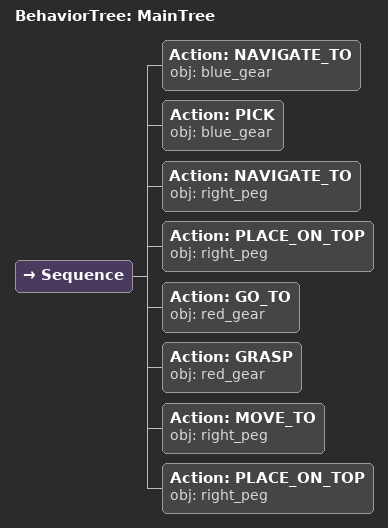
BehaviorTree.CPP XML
<root main_tree_to_execute="MainTree">
  <BehaviorTree ID="MainTree">
    <Sequence>
      <!-- Navigate to blue_gear -->
      <Action ID="NAVIGATE_TO" obj="blue_gear" />
      <!-- Pick blue_gear -->
      <Action ID="PICK" obj="blue_gear" />
      <!-- Navigate to right_peg -->
      <Action ID="NAVIGATE_TO" obj="right_peg" />
      <!-- Place on right_peg -->
      <Action ID="PLACE_ON_TOP" obj="right_peg" />
      <!-- Go to red_gear -->
      <Action ID="GO_TO" obj="red_gear" />
      <!-- Grasp red_gear -->
      <Action ID="GRASP" obj="red_gear" />
      <!-- Move to right_peg -->
      <Action ID="MOVE_TO" obj="right_peg" />
      <!-- Place on right_peg -->
      <Action ID="PLACE_ON_TOP" obj="right_peg" />
    </Sequence>
  </BehaviorTree>
</root>
